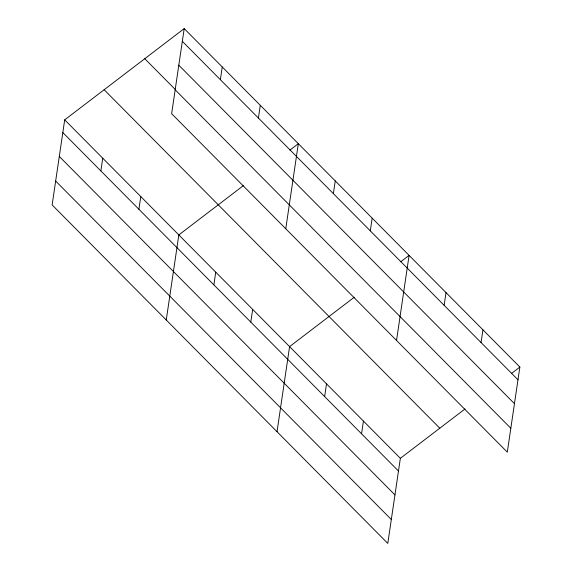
<?xml version="1.0" encoding="UTF-8"?>
<svg xmlns="http://www.w3.org/2000/svg" width="572" height="572" viewBox="0 0 572 572"><rect width="100%" height="100%" fill="white"/><g stroke="black" fill="none" stroke-linecap="round" stroke-linejoin="round"><path stroke-width="0.86" d="M184.205 28.6L171.643 113.685L507.3 452.152L519.862 367.067L184.205 28.6L64.7 119.848L52.138 204.933L387.795 543.4L400.357 458.315L465.015 408.951M100.865 170.921L102.745 158.208M138.903 209.28L140.784 196.568M166.259 320.013L178.821 234.928L243.479 185.557M220.37 79.68L222.243 66.96M213.871 284.87L215.744 272.158M258.408 118.039L260.289 105.32M250.793 322.107L252.667 309.388M285.764 228.764L298.327 143.679L289.875 150.129M277.027 431.703L289.589 346.618L354.247 297.254M333.376 193.629L335.249 180.909M324.639 396.568L326.512 383.855M370.298 230.859L372.172 218.147M361.561 433.798L363.435 421.085M396.532 340.462L409.094 255.377L400.643 261.826M444.144 305.319L446.017 292.607M481.066 342.557L482.94 329.837M511.411 373.523L519.862 367.067M182.325 41.32L517.989 379.787M178.8 65.201L514.457 403.668M144.766 58.709L175.325 89.525M175.168 89.804L510.825 428.271M104.14 89.733L439.796 428.206M64.7 119.848L400.357 458.315M62.82 132.561L398.484 471.035M59.295 156.442L394.959 494.916M55.663 181.052L391.319 519.519"/></g></svg>
